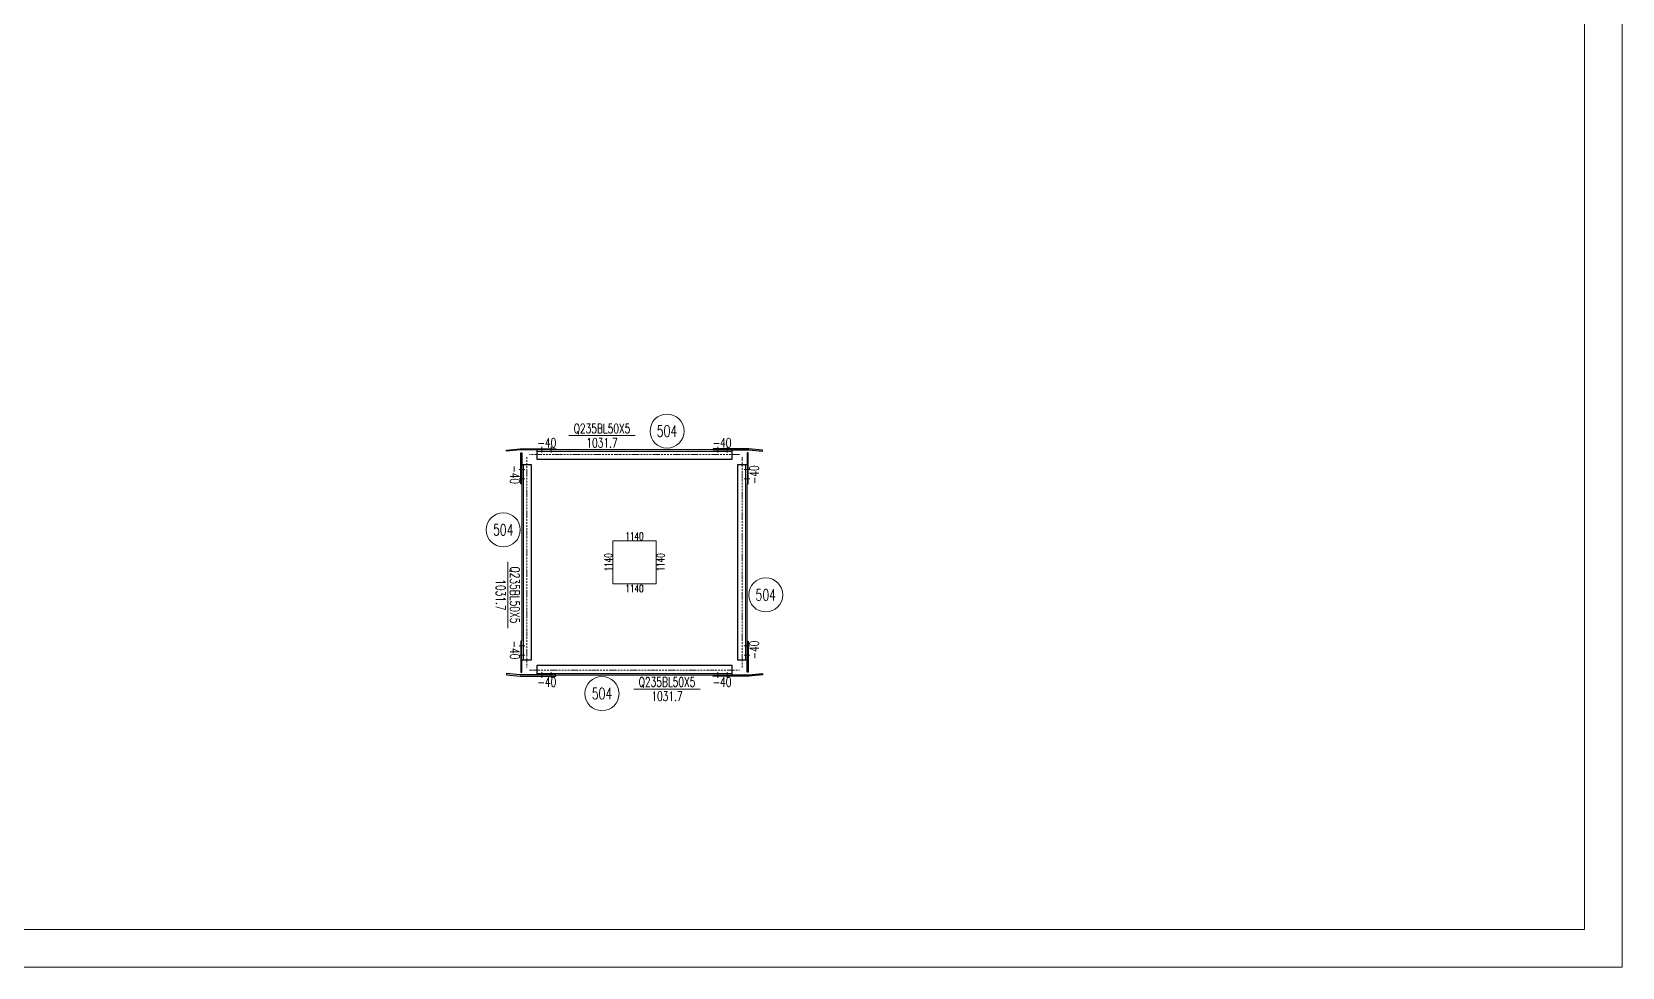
# Model space of a CAD drawing. Extents: x -13400 to 20340, y -61006 to 71674.
# Drawn here: x -4990 to 3420, y -606 to 4339 of the extents above; entities that cross this region are included whole.
import ezdxf
from ezdxf.enums import TextEntityAlignment as Align

# ---------------------------------------------------------------- set-up
doc = ezdxf.new("R2010")
doc.units = 0
doc.header["$MEASUREMENT"] = 0
doc.linetypes.add('Dash', pattern=[2.75, 2, -0.75])
doc.linetypes.add('DashDot', pattern=[15.6, 9, -3, 0.6, -3])
doc.layers.get('0').update_dxf_attribs({"linetype": 'CONTINUOUS', "lineweight": 25})
doc.styles.get("Standard").update_dxf_attribs({"font": 'simplex.shx', "width": 0.7, "height": 3, "bigfont": 'gbhzfs.shx'})

msp = doc.modelspace()

# ---------------------------------------------------------------- linework, layer by layer
at = {"color": 7, "linetype": 'Continuous', "lineweight": 18}
for p, q in [((3419.73684, -606.00648), (3419.73684, 11273.99352)), ((3219.73684, -406.00648), (3219.73684, 11073.99352)), ((-12900.26316, -406.00648), (3219.73684, -406.00648)), ((-13400.26316, -606.00648), (3419.73684, -606.00648))]:
    msp.add_line(p, q, dxfattribs=at)
at = {"color": 7, "linetype": 'Continuous', "lineweight": 13}
for p, q in [((-1800.13239, 2203.96968), (-2150.13239, 2203.96968)), ((-2473.1712, 1537.0338), (-2473.1712, 1187.0338)), ((-1806.23532, 863.995), (-1456.23532, 863.995))]:
    msp.add_line(p, q, dxfattribs=at)
at = {"color": 2, "linetype": 'DashDot', "lineweight": 15}
for p, q in [((-1247.33825, 2103.96968), (-2359.02946, 2103.96968)), ((-2373.1712, 2089.82795), (-2373.1712, 978.13673)), ((-1233.19651, 978.13673), (-1233.19651, 2089.82795)), ((-2359.02946, 963.995), (-1247.33825, 963.995))]:
    msp.add_line(p, q, dxfattribs=at)
at = {"color": 1, "linetype": 'Dash', "lineweight": 20}
for p, q in [((-2219.02946, 2128.96968), (-2319.02946, 2128.96968)), ((-2319.02946, 2128.96968), (-2319.02946, 2128.92842)), ((-1287.33825, 2120.96968), (-2319.02946, 2120.96968)), ((-1287.33825, 2128.96968), (-1387.33825, 2128.96968)), ((-1287.33825, 2128.92842), (-1287.33825, 2128.96968)), ((-2398.1712, 2049.82795), (-2398.1712, 1949.82795)), ((-2398.12994, 2049.82795), (-2398.1712, 2049.82795)), ((-2390.1712, 2049.82795), (-2390.1712, 1018.13673)), ((-1216.19651, 1018.13673), (-1216.19651, 2049.82795)), ((-1208.19651, 2049.82795), (-1208.23778, 2049.82795)), ((-1208.19651, 1949.82795), (-1208.19651, 2049.82795)), ((-2398.1712, 1118.13673), (-2398.1712, 1018.13673)), ((-1208.19651, 1018.13673), (-1208.19651, 1118.13673)), ((-2398.1712, 1018.13673), (-2398.12994, 1018.13673)), ((-1208.23778, 1018.13673), (-1208.19651, 1018.13673)), ((-2319.02946, 946.995), (-1287.33825, 946.995)), ((-2319.02946, 939.03626), (-2319.02946, 938.995)), ((-2319.02946, 938.995), (-2219.02946, 938.995)), ((-1387.33825, 938.995), (-1287.33825, 938.995)), ((-1287.33825, 938.995), (-1287.33825, 939.03626))]:
    msp.add_line(p, q, dxfattribs=at)
at = {"color": 1, "linetype": 'Continuous', "lineweight": 18}
for p, q in [((-1689.18639, 1647.97981), (-1917.18133, 1647.97981)), ((-1917.18133, 1647.97981), (-1917.18133, 1419.98487)), ((-1689.18639, 1419.98487), (-1689.18639, 1647.97981)), ((-1917.18133, 1419.98487), (-1689.18639, 1419.98487))]:
    msp.add_line(p, q, dxfattribs=at)
at = {"color": 7, "linetype": 'Continuous', "lineweight": 30}
for points in [[(-2480.60865, 2127.62567), (-2408.43099, 2134.92429)], [(-2480.00551, 2121.66103), (-2480.60865, 2127.62567)], [(-2408.13681, 2128.92842), (-2480.00551, 2121.66103)], [(-2408.43099, 2134.92429), (-2219.02946, 2134.92429)], [(-2219.02946, 2128.92842), (-2408.13681, 2128.92842)], [(-2404.12581, 1949.82795), (-2404.12581, 2113.91811)], [(-2404.12581, 2113.91811), (-2398.12994, 2113.91811)], [(-2398.12994, 2113.91811), (-2398.12994, 1949.82795)], [(-2319.02946, 2128.92842), (-2319.02946, 2078.96968)], [(-2219.02946, 2134.92429), (-2219.02946, 2128.92842)], [(-1387.33825, 2128.96968), (-2219.02946, 2128.96968)], [(-1197.93672, 2134.92429), (-1387.33825, 2134.92429)], [(-1387.33825, 2134.92429), (-1387.33825, 2128.92842)], [(-1387.33825, 2128.92842), (-1198.23091, 2128.92842)], [(-1287.33825, 2078.96968), (-1287.33825, 2128.92842)], [(-1208.23778, 2113.91811), (-1208.23778, 1949.82795)], [(-1202.2419, 2113.91811), (-1208.23778, 2113.91811)], [(-1202.2419, 1949.82795), (-1202.2419, 2113.91811)], [(-1198.23091, 2128.92842), (-1126.36221, 2121.66103)], [(-1125.75906, 2127.62567), (-1197.93672, 2134.92429)], [(-1126.36221, 2121.66103), (-1125.75906, 2127.62567)], [(-2348.1712, 2049.82795), (-2398.12994, 2049.82795)], [(-2348.1712, 1018.13673), (-2348.1712, 2049.82795)], [(-2319.02946, 2078.96968), (-1287.33825, 2078.96968)], [(-1208.23778, 2049.82795), (-1258.19651, 2049.82795)], [(-1258.19651, 2049.82795), (-1258.19651, 1018.13673)], [(-2398.12994, 1949.82795), (-2404.12581, 1949.82795)], [(-2398.1712, 1949.82795), (-2398.1712, 1118.13673)], [(-1208.23778, 1949.82795), (-1202.2419, 1949.82795)], [(-1208.19651, 1118.13673), (-1208.19651, 1949.82795)], [(-2398.12994, 1118.13673), (-2404.12581, 1118.13673)], [(-2404.12581, 1118.13673), (-2404.12581, 954.04657)], [(-2398.12994, 954.04657), (-2398.12994, 1118.13673)], [(-1208.23778, 954.04657), (-1208.23778, 1118.13673)], [(-1208.23778, 1118.13673), (-1202.2419, 1118.13673)], [(-1202.2419, 1118.13673), (-1202.2419, 954.04657)], [(-2398.12994, 1018.13673), (-2348.1712, 1018.13673)], [(-1258.19651, 1018.13673), (-1208.23778, 1018.13673)], [(-2480.00551, 946.30365), (-2480.60865, 940.33901)], [(-2480.60865, 940.33901), (-2408.43099, 933.04039)], [(-2408.13681, 939.03626), (-2480.00551, 946.30365)], [(-2408.43099, 933.04039), (-2219.02946, 933.04039)], [(-2219.02946, 939.03626), (-2408.13681, 939.03626)], [(-2404.12581, 954.04657), (-2398.12994, 954.04657)], [(-1287.33825, 988.995), (-2319.02946, 988.995)], [(-2319.02946, 988.995), (-2319.02946, 939.03626)], [(-2219.02946, 933.04039), (-2219.02946, 939.03626)], [(-2219.02946, 938.995), (-1387.33825, 938.995)], [(-1387.33825, 939.03626), (-1198.23091, 939.03626)], [(-1387.33825, 933.04039), (-1387.33825, 939.03626)], [(-1197.93672, 933.04039), (-1387.33825, 933.04039)], [(-1287.33825, 939.03626), (-1287.33825, 988.995)], [(-1202.2419, 954.04657), (-1208.23778, 954.04657)], [(-1198.23091, 939.03626), (-1126.36221, 946.30365)], [(-1125.75906, 940.33901), (-1197.93672, 933.04039)], [(-1126.36221, 946.30365), (-1125.75906, 940.33901)]]:
    msp.add_lwpolyline(points, dxfattribs=at)
at = {"color": 3, "linetype": 'Continuous', "lineweight": 20}
for points in [[(-2294.02946, 2143.96968), (-2294.02946, 2113.96968)], [(-2244.02946, 2143.96968), (-2244.02946, 2113.96968)], [(-1362.33825, 2143.96968), (-1362.33825, 2113.96968)], [(-1312.33825, 2143.96968), (-1312.33825, 2113.96968)], [(-2413.1712, 2024.82795), (-2383.1712, 2024.82795)], [(-1193.19651, 2024.82795), (-1223.19651, 2024.82795)], [(-2413.1712, 1974.82795), (-2383.1712, 1974.82795)], [(-1193.19651, 1974.82795), (-1223.19651, 1974.82795)], [(-2413.1712, 1093.13673), (-2383.1712, 1093.13673)], [(-2413.1712, 1043.13673), (-2383.1712, 1043.13673)], [(-1193.19651, 1093.13673), (-1223.19651, 1093.13673)], [(-1193.19651, 1043.13673), (-1223.19651, 1043.13673)], [(-2294.02946, 923.995), (-2294.02946, 953.995)], [(-2244.02946, 923.995), (-2244.02946, 953.995)], [(-1362.33825, 923.995), (-1362.33825, 953.995)], [(-1312.33825, 923.995), (-1312.33825, 953.995)]]:
    msp.add_lwpolyline(points, dxfattribs=at)
at = {"color": 7, "linetype": 'Continuous', "lineweight": 13}
for centre in [(-1631.23532, 2227.96968), (-2497.1712, 1705.93088), (-1109.19651, 1362.0338), (-1975.13239, 839.995)]:
    msp.add_circle(centre, 90, dxfattribs=at)

# ---------------------------------------------------------------- texts
at = {"color": 7, "linetype": 'Continuous', "lineweight": 13, "width": 0.7}
for s, height, p in [('-40', 50, (-2266.52946, 2166.46968)), ('Q235BL50X5', 50, (-1975.13239, 2241.46968)), ('1031.7', 50, (-1975.13239, 2166.46968)), ('504', 60, (-1631.23532, 2227.96968)), ('-40', 50, (-1339.83825, 2166.46968)), ('504', 60, (-2497.1712, 1705.93088)), ('504', 60, (-1109.19651, 1362.0338)), ('-40', 50, (-2266.52946, 901.495)), ('Q235BL50X5', 50, (-1631.23532, 901.495)), ('-40', 50, (-1339.83825, 901.495)), ('504', 60, (-1975.13239, 839.995)), ('1031.7', 50, (-1631.23532, 826.495))]:
    msp.add_text(s, height=height, dxfattribs=at).set_placement(p, align=Align.MIDDLE_CENTER)
for s, rotation, p in [('-40', 270, (-2435.6712, 1997.32795)), ('-40', 90, (-1170.69651, 1997.32795)), ('1031.7', 270, (-2510.6712, 1362.0338)), ('Q235BL50X5', 270, (-2435.6712, 1362.0338)), ('-40', 270, (-2435.6712, 1070.63673)), ('-40', 90, (-1170.69651, 1070.63673))]:
    msp.add_text(s, height=50, rotation=rotation, dxfattribs=at).set_placement(p, align=Align.MIDDLE_CENTER)
at = {"color": 7, "linetype": 'Continuous', "lineweight": 20, "width": 0.7}
for p in [(-1803.18386, 1671.97981), (-1803.18386, 1395.98487)]:
    msp.add_text('1140', height=40, dxfattribs=at).set_placement(p, align=Align.MIDDLE_CENTER)
for p in [(-1941.18133, 1533.98234), (-1665.18639, 1533.98234)]:
    msp.add_text('1140', height=40, rotation=90, dxfattribs=at).set_placement(p, align=Align.MIDDLE_CENTER)

doc.saveas('drawing.dxf')
